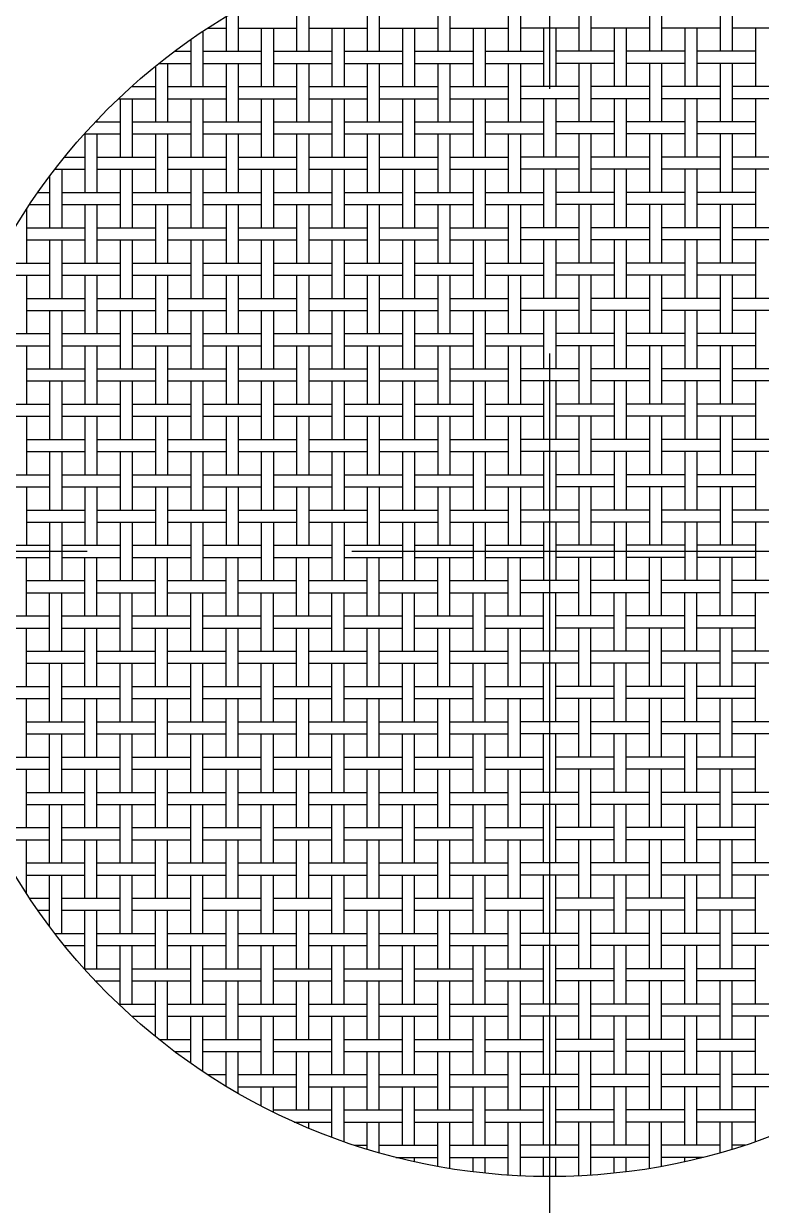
# Model space of a CAD drawing. Extents: x 0.5 to 94, y 0 to 69.1.
# Drawn here: x 29.47 to 47.17, y 26.4 to 54.75 of the extents above; entities that cross this region are included whole.
import ezdxf

# ---------------------------------------------------------------- set-up
doc = ezdxf.new("R2010")
doc.units = 0
doc.header["$MEASUREMENT"] = 0
doc.linetypes.add('CENTER', pattern=[50.8, 31.75, -6.35, 6.35, -6.35])
doc.layers.get('0').update_dxf_attribs({"linetype": 'CONTINUOUS'})
doc.layers.add('CENTER', color=1, linetype='CENTER')

msp = doc.modelspace()

# ---------------------------------------------------------------- linework, layer by layer
at = {"color": 7, "linetype": 'Continuous'}
for p, q in [((36.021, 55.494), (36.021, 54.091)), ((36.311, 55.494), (36.311, 54.091)), ((37.714, 55.494), (37.714, 54.091)), ((38.004, 55.494), (38.004, 54.091)), ((39.408, 55.494), (39.408, 54.091)), ((39.698, 55.494), (39.698, 54.091)), ((41.101, 55.494), (41.101, 54.091)), ((41.391, 55.494), (41.391, 54.091)), ((42.794, 55.494), (42.794, 54.091)), ((43.084, 55.494), (43.084, 54.091)), ((44.488, 55.494), (44.488, 54.091)), ((44.778, 55.494), (44.778, 54.091)), ((46.181, 55.494), (46.181, 54.091)), ((46.471, 55.494), (46.471, 54.091)), ((34.618, 55.097), (34.618, 54.091)), ((34.328, 54.926), (34.328, 54.091)), ((33.771, 54.572), (33.771, 53.244)), ((33.884, 54.648), (34.328, 54.648)), ((34.618, 54.648), (36.021, 54.648)), ((35.174, 54.648), (35.174, 53.244)), ((35.464, 54.648), (35.464, 53.244)), ((36.311, 54.648), (37.714, 54.648)), ((36.868, 54.648), (36.868, 53.244)), ((37.158, 54.648), (37.158, 53.244)), ((38.004, 54.648), (39.408, 54.648)), ((38.561, 54.648), (38.561, 53.244)), ((38.851, 54.648), (38.851, 53.244)), ((39.698, 54.648), (41.101, 54.648)), ((40.254, 54.648), (40.254, 53.244)), ((40.544, 54.648), (40.544, 53.244)), ((42.794, 54.648), (41.391, 54.648)), ((41.948, 54.648), (41.948, 53.244)), ((42.238, 54.648), (42.238, 53.244)), ((44.488, 54.648), (43.084, 54.648)), ((43.641, 54.648), (43.641, 53.244)), ((43.931, 54.648), (43.931, 53.244)), ((46.181, 54.648), (44.778, 54.648)), ((45.334, 54.648), (45.334, 53.244)), ((45.624, 54.648), (45.624, 53.244)), ((47.874, 54.648), (46.471, 54.648)), ((47.028, 54.648), (47.028, 53.244)), ((33.481, 54.374), (33.481, 53.244)), ((33.09, 54.091), (33.481, 54.091)), ((33.771, 54.091), (35.174, 54.091)), ((35.464, 54.091), (36.868, 54.091)), ((37.158, 54.091), (38.561, 54.091)), ((38.851, 54.091), (40.254, 54.091)), ((40.544, 54.091), (41.948, 54.091)), ((43.641, 54.091), (42.238, 54.091)), ((45.334, 54.091), (43.931, 54.091)), ((47.028, 54.091), (45.624, 54.091)), ((32.634, 53.735), (32.634, 52.398)), ((32.716, 53.801), (33.481, 53.801)), ((32.924, 53.801), (32.924, 52.398)), ((33.771, 53.801), (35.174, 53.801)), ((34.328, 53.801), (34.328, 52.398)), ((34.618, 53.801), (34.618, 52.398)), ((35.464, 53.801), (36.868, 53.801)), ((36.021, 53.801), (36.021, 52.398)), ((36.311, 53.801), (36.311, 52.398)), ((37.158, 53.801), (38.561, 53.801)), ((37.714, 53.801), (37.714, 52.398)), ((38.004, 53.801), (38.004, 52.398)), ((38.851, 53.801), (40.254, 53.801)), ((39.408, 53.801), (39.408, 52.398)), ((39.698, 53.801), (39.698, 52.398)), ((40.544, 53.801), (41.948, 53.801)), ((41.101, 53.801), (41.101, 52.398)), ((41.391, 53.801), (41.391, 52.398)), ((43.641, 53.801), (42.238, 53.801)), ((42.794, 53.801), (42.794, 52.398)), ((43.084, 53.801), (43.084, 52.398)), ((45.334, 53.801), (43.931, 53.801)), ((44.488, 53.801), (44.488, 52.398)), ((44.778, 53.801), (44.778, 52.398)), ((47.028, 53.801), (45.624, 53.801)), ((46.181, 53.801), (46.181, 52.398)), ((46.471, 53.801), (46.471, 52.398)), ((32.061, 53.244), (32.634, 53.244)), ((32.078, 53.259), (32.078, 53.244)), ((32.924, 53.244), (34.328, 53.244)), ((34.618, 53.244), (36.021, 53.244)), ((36.311, 53.244), (37.714, 53.244)), ((38.004, 53.244), (39.408, 53.244)), ((39.698, 53.244), (41.101, 53.244)), ((42.794, 53.244), (41.391, 53.244)), ((44.488, 53.244), (43.084, 53.244)), ((46.181, 53.244), (44.778, 53.244)), ((47.874, 53.244), (46.471, 53.244)), ((31.747, 52.954), (32.634, 52.954)), ((31.788, 52.954), (31.788, 51.551)), ((32.078, 52.954), (32.078, 51.551)), ((32.924, 52.954), (34.328, 52.954)), ((33.481, 52.954), (33.481, 51.551)), ((33.771, 52.954), (33.771, 51.551)), ((34.618, 52.954), (36.021, 52.954)), ((35.174, 52.954), (35.174, 51.551)), ((35.464, 52.954), (35.464, 51.551)), ((36.311, 52.954), (37.714, 52.954)), ((36.868, 52.954), (36.868, 51.551)), ((37.158, 52.954), (37.158, 51.551)), ((38.004, 52.954), (39.408, 52.954)), ((38.561, 52.954), (38.561, 51.551)), ((38.851, 52.954), (38.851, 51.551)), ((39.698, 52.954), (41.101, 52.954)), ((40.254, 52.954), (40.254, 51.551)), ((40.544, 52.954), (40.544, 51.551)), ((42.794, 52.954), (41.391, 52.954)), ((41.948, 52.954), (41.948, 51.551)), ((42.238, 52.954), (42.238, 51.551)), ((44.488, 52.954), (43.084, 52.954)), ((43.641, 52.954), (43.641, 51.551)), ((43.931, 52.954), (43.931, 51.551)), ((46.181, 52.954), (44.778, 52.954)), ((45.334, 52.954), (45.334, 51.551)), ((45.624, 52.954), (45.624, 51.551)), ((47.874, 52.954), (46.471, 52.954)), ((47.028, 52.954), (47.028, 51.551)), ((31.193, 52.398), (31.788, 52.398)), ((31.231, 52.438), (31.231, 52.398)), ((32.078, 52.398), (33.481, 52.398)), ((33.771, 52.398), (35.174, 52.398)), ((35.464, 52.398), (36.868, 52.398)), ((37.158, 52.398), (38.561, 52.398)), ((38.851, 52.398), (40.254, 52.398)), ((40.544, 52.398), (41.948, 52.398)), ((43.641, 52.398), (42.238, 52.398)), ((45.334, 52.398), (43.931, 52.398)), ((47.028, 52.398), (45.624, 52.398)), ((30.926, 52.108), (31.788, 52.108)), ((30.941, 52.108), (30.941, 50.704)), ((31.231, 52.108), (31.231, 50.704)), ((32.078, 52.108), (33.481, 52.108)), ((32.634, 52.108), (32.634, 50.704)), ((32.924, 52.108), (32.924, 50.704)), ((33.771, 52.108), (35.174, 52.108)), ((34.328, 52.108), (34.328, 50.704)), ((34.618, 52.108), (34.618, 50.704)), ((35.464, 52.108), (36.868, 52.108)), ((36.021, 52.108), (36.021, 50.704)), ((36.311, 52.108), (36.311, 50.704)), ((37.158, 52.108), (38.561, 52.108)), ((37.714, 52.108), (37.714, 50.704)), ((38.004, 52.108), (38.004, 50.704)), ((38.851, 52.108), (40.254, 52.108)), ((39.408, 52.108), (39.408, 50.704)), ((39.698, 52.108), (39.698, 50.704)), ((40.544, 52.108), (41.948, 52.108)), ((41.101, 52.108), (41.101, 50.704)), ((41.391, 52.108), (41.391, 50.704)), ((43.641, 52.108), (42.238, 52.108)), ((42.794, 52.108), (42.794, 50.704)), ((43.084, 52.108), (43.084, 50.704)), ((45.334, 52.108), (43.931, 52.108)), ((44.488, 52.108), (44.488, 50.704)), ((44.778, 52.108), (44.778, 50.704)), ((47.028, 52.108), (45.624, 52.108)), ((46.181, 52.108), (46.181, 50.704)), ((46.471, 52.108), (46.471, 50.704)), ((30.45, 51.551), (30.941, 51.551)), ((31.231, 51.551), (32.634, 51.551)), ((32.924, 51.551), (34.328, 51.551)), ((34.618, 51.551), (36.021, 51.551)), ((36.311, 51.551), (37.714, 51.551)), ((38.004, 51.551), (39.408, 51.551)), ((39.698, 51.551), (41.101, 51.551)), ((42.794, 51.551), (41.391, 51.551)), ((44.488, 51.551), (43.084, 51.551)), ((46.181, 51.551), (44.778, 51.551)), ((47.874, 51.551), (46.471, 51.551)), ((30.094, 51.095), (30.094, 49.858)), ((30.221, 51.261), (30.941, 51.261)), ((30.384, 51.261), (30.384, 49.858)), ((31.231, 51.261), (32.634, 51.261)), ((31.788, 51.261), (31.788, 49.858)), ((32.078, 51.261), (32.078, 49.858)), ((32.924, 51.261), (34.328, 51.261)), ((33.481, 51.261), (33.481, 49.858)), ((33.771, 51.261), (33.771, 49.858)), ((34.618, 51.261), (36.021, 51.261)), ((35.174, 51.261), (35.174, 49.858)), ((35.464, 51.261), (35.464, 49.858)), ((36.311, 51.261), (37.714, 51.261)), ((36.868, 51.261), (36.868, 49.858)), ((37.158, 51.261), (37.158, 49.858)), ((38.004, 51.261), (39.408, 51.261)), ((38.561, 51.261), (38.561, 49.858)), ((38.851, 51.261), (38.851, 49.858)), ((39.698, 51.261), (41.101, 51.261)), ((40.254, 51.261), (40.254, 49.858)), ((40.544, 51.261), (40.544, 49.858)), ((42.794, 51.261), (41.391, 51.261)), ((41.948, 51.261), (41.948, 49.858)), ((42.238, 51.261), (42.238, 49.858)), ((44.488, 51.261), (43.084, 51.261)), ((43.641, 51.261), (43.641, 49.858)), ((43.931, 51.261), (43.931, 49.858)), ((46.181, 51.261), (44.778, 51.261)), ((45.334, 51.261), (45.334, 49.858)), ((45.624, 51.261), (45.624, 49.858)), ((47.874, 51.261), (46.471, 51.261)), ((47.028, 51.261), (47.028, 49.858)), ((29.811, 50.704), (30.094, 50.704)), ((30.384, 50.704), (31.788, 50.704)), ((32.078, 50.704), (33.481, 50.704)), ((33.771, 50.704), (35.174, 50.704)), ((35.464, 50.704), (36.868, 50.704)), ((37.158, 50.704), (38.561, 50.704)), ((38.851, 50.704), (40.254, 50.704)), ((40.544, 50.704), (41.948, 50.704)), ((43.641, 50.704), (42.238, 50.704)), ((45.334, 50.704), (43.931, 50.704)), ((47.028, 50.704), (45.624, 50.704)), ((29.538, 50.301), (29.538, 49.011)), ((29.613, 50.414), (30.094, 50.414)), ((30.384, 50.414), (31.788, 50.414)), ((30.941, 50.414), (30.941, 49.011)), ((31.231, 50.414), (31.231, 49.011)), ((32.078, 50.414), (33.481, 50.414)), ((32.634, 50.414), (32.634, 49.011)), ((32.924, 50.414), (32.924, 49.011)), ((33.771, 50.414), (35.174, 50.414)), ((34.328, 50.414), (34.328, 49.011)), ((34.618, 50.414), (34.618, 49.011)), ((35.464, 50.414), (36.868, 50.414)), ((36.021, 50.414), (36.021, 49.011)), ((36.311, 50.414), (36.311, 49.011)), ((37.158, 50.414), (38.561, 50.414)), ((37.714, 50.414), (37.714, 49.011)), ((38.004, 50.414), (38.004, 49.011)), ((38.851, 50.414), (40.254, 50.414)), ((39.408, 50.414), (39.408, 49.011)), ((39.698, 50.414), (39.698, 49.011)), ((40.544, 50.414), (41.948, 50.414)), ((41.101, 50.414), (41.101, 49.011)), ((41.391, 50.414), (41.391, 49.011)), ((43.641, 50.414), (42.238, 50.414)), ((42.794, 50.414), (42.794, 49.011)), ((43.084, 50.414), (43.084, 49.011)), ((45.334, 50.414), (43.931, 50.414)), ((44.488, 50.414), (44.488, 49.011)), ((44.778, 50.414), (44.778, 49.011)), ((47.028, 50.414), (45.624, 50.414)), ((46.181, 50.414), (46.181, 49.011)), ((46.471, 50.414), (46.471, 49.011)), ((29.538, 49.858), (30.941, 49.858)), ((31.231, 49.858), (32.634, 49.858)), ((32.924, 49.858), (34.328, 49.858)), ((34.618, 49.858), (36.021, 49.858)), ((36.311, 49.858), (37.714, 49.858)), ((38.004, 49.858), (39.408, 49.858)), ((39.698, 49.858), (41.101, 49.858)), ((42.794, 49.858), (41.391, 49.858)), ((44.488, 49.858), (43.084, 49.858)), ((46.181, 49.858), (44.778, 49.858)), ((47.874, 49.858), (46.471, 49.858)), ((29.538, 49.568), (30.941, 49.568)), ((30.094, 49.568), (30.094, 48.164)), ((30.384, 49.568), (30.384, 48.164)), ((31.231, 49.568), (32.634, 49.568)), ((31.788, 49.568), (31.788, 48.164)), ((32.078, 49.568), (32.078, 48.164)), ((32.924, 49.568), (34.328, 49.568)), ((33.481, 49.568), (33.481, 48.164)), ((33.771, 49.568), (33.771, 48.164)), ((34.618, 49.568), (36.021, 49.568)), ((35.174, 49.568), (35.174, 48.164)), ((35.464, 49.568), (35.464, 48.164)), ((36.311, 49.568), (37.714, 49.568)), ((36.868, 49.568), (36.868, 48.164)), ((37.158, 49.568), (37.158, 48.164)), ((38.004, 49.568), (39.408, 49.568)), ((38.561, 49.568), (38.561, 48.164)), ((38.851, 49.568), (38.851, 48.164)), ((39.698, 49.568), (41.101, 49.568)), ((40.254, 49.568), (40.254, 48.164)), ((40.544, 49.568), (40.544, 48.164)), ((42.794, 49.568), (41.391, 49.568)), ((41.948, 49.568), (41.948, 48.164)), ((42.238, 49.568), (42.238, 48.164)), ((44.488, 49.568), (43.084, 49.568)), ((43.641, 49.568), (43.641, 48.164)), ((43.931, 49.568), (43.931, 48.164)), ((46.181, 49.568), (44.778, 49.568)), ((45.334, 49.568), (45.334, 48.164)), ((45.624, 49.568), (45.624, 48.164)), ((47.874, 49.568), (46.471, 49.568)), ((47.028, 49.568), (47.028, 48.164)), ((28.783, 49.011), (30.094, 49.011)), ((30.384, 49.011), (31.788, 49.011)), ((32.078, 49.011), (33.481, 49.011)), ((33.771, 49.011), (35.174, 49.011)), ((35.464, 49.011), (36.868, 49.011)), ((37.158, 49.011), (38.561, 49.011)), ((38.851, 49.011), (40.254, 49.011)), ((40.544, 49.011), (41.948, 49.011)), ((43.641, 49.011), (42.238, 49.011)), ((45.334, 49.011), (43.931, 49.011)), ((47.028, 49.011), (45.624, 49.011)), ((28.691, 48.721), (30.094, 48.721)), ((29.538, 48.721), (29.538, 47.318)), ((30.384, 48.721), (31.788, 48.721)), ((30.941, 48.721), (30.941, 47.318)), ((31.231, 48.721), (31.231, 47.318)), ((32.078, 48.721), (33.481, 48.721)), ((32.634, 48.721), (32.634, 47.318)), ((32.924, 48.721), (32.924, 47.318)), ((33.771, 48.721), (35.174, 48.721)), ((34.328, 48.721), (34.328, 47.318)), ((34.618, 48.721), (34.618, 47.318)), ((35.464, 48.721), (36.868, 48.721)), ((36.021, 48.721), (36.021, 47.318)), ((36.311, 48.721), (36.311, 47.318)), ((37.158, 48.721), (38.561, 48.721)), ((37.714, 48.721), (37.714, 47.318)), ((38.004, 48.721), (38.004, 47.318)), ((38.851, 48.721), (40.254, 48.721)), ((39.408, 48.721), (39.408, 47.318)), ((39.698, 48.721), (39.698, 47.318)), ((40.544, 48.721), (41.948, 48.721)), ((41.101, 48.721), (41.101, 47.318)), ((41.391, 48.721), (41.391, 47.318)), ((43.641, 48.721), (42.238, 48.721)), ((42.794, 48.721), (42.794, 47.318)), ((43.084, 48.721), (43.084, 47.318)), ((45.334, 48.721), (43.931, 48.721)), ((44.488, 48.721), (44.488, 47.318)), ((44.778, 48.721), (44.778, 47.318)), ((47.028, 48.721), (45.624, 48.721)), ((46.181, 48.721), (46.181, 47.318)), ((46.471, 48.721), (46.471, 47.318)), ((29.538, 48.164), (30.941, 48.164)), ((31.231, 48.164), (32.634, 48.164)), ((32.924, 48.164), (34.328, 48.164)), ((34.618, 48.164), (36.021, 48.164)), ((36.311, 48.164), (37.714, 48.164)), ((38.004, 48.164), (39.408, 48.164)), ((39.698, 48.164), (41.101, 48.164)), ((42.794, 48.164), (41.391, 48.164)), ((44.488, 48.164), (43.084, 48.164)), ((46.181, 48.164), (44.778, 48.164)), ((47.874, 48.164), (46.471, 48.164)), ((29.538, 47.874), (30.941, 47.874)), ((30.094, 47.874), (30.094, 46.471)), ((30.384, 47.874), (30.384, 46.471)), ((31.231, 47.874), (32.634, 47.874)), ((31.788, 47.874), (31.788, 46.471)), ((32.078, 47.874), (32.078, 46.471)), ((32.924, 47.874), (34.328, 47.874)), ((33.481, 47.874), (33.481, 46.471)), ((33.771, 47.874), (33.771, 46.471)), ((34.618, 47.874), (36.021, 47.874)), ((35.174, 47.874), (35.174, 46.471)), ((35.464, 47.874), (35.464, 46.471)), ((36.311, 47.874), (37.714, 47.874)), ((36.868, 47.874), (36.868, 46.471)), ((37.158, 47.874), (37.158, 46.471)), ((38.004, 47.874), (39.408, 47.874)), ((38.561, 47.874), (38.561, 46.471)), ((38.851, 47.874), (38.851, 46.471)), ((39.698, 47.874), (41.101, 47.874)), ((40.254, 47.874), (40.254, 46.471)), ((40.544, 47.874), (40.544, 46.471)), ((42.794, 47.874), (41.391, 47.874)), ((41.948, 47.874), (41.948, 46.471)), ((42.238, 47.874), (42.238, 46.471)), ((44.488, 47.874), (43.084, 47.874)), ((43.641, 47.874), (43.641, 46.471)), ((43.931, 47.874), (43.931, 46.471)), ((46.181, 47.874), (44.778, 47.874)), ((45.334, 47.874), (45.334, 46.471)), ((45.624, 47.874), (45.624, 46.471)), ((47.874, 47.874), (46.471, 47.874)), ((47.028, 47.874), (47.028, 46.471)), ((28.691, 47.318), (30.094, 47.318)), ((30.384, 47.318), (31.788, 47.318)), ((32.078, 47.318), (33.481, 47.318)), ((33.771, 47.318), (35.174, 47.318)), ((35.464, 47.318), (36.868, 47.318)), ((37.158, 47.318), (38.561, 47.318)), ((38.851, 47.318), (40.254, 47.318)), ((40.544, 47.318), (41.948, 47.318)), ((43.641, 47.318), (42.238, 47.318)), ((45.334, 47.318), (43.931, 47.318)), ((47.028, 47.318), (45.624, 47.318)), ((28.691, 47.028), (30.094, 47.028)), ((29.538, 47.028), (29.538, 45.624)), ((30.384, 47.028), (31.788, 47.028)), ((30.941, 47.028), (30.941, 45.624)), ((31.231, 47.028), (31.231, 45.624)), ((32.078, 47.028), (33.481, 47.028)), ((32.634, 47.028), (32.634, 45.624)), ((32.924, 47.028), (32.924, 45.624)), ((33.771, 47.028), (35.174, 47.028)), ((34.328, 47.028), (34.328, 45.624)), ((34.618, 47.028), (34.618, 45.624)), ((35.464, 47.028), (36.868, 47.028)), ((36.021, 47.028), (36.021, 45.624)), ((36.311, 47.028), (36.311, 45.624)), ((37.158, 47.028), (38.561, 47.028)), ((37.714, 47.028), (37.714, 45.624)), ((38.004, 47.028), (38.004, 45.624)), ((38.851, 47.028), (40.254, 47.028)), ((39.408, 47.028), (39.408, 45.624)), ((39.698, 47.028), (39.698, 45.624)), ((40.544, 47.028), (41.948, 47.028)), ((41.101, 47.028), (41.101, 45.624)), ((41.391, 47.028), (41.391, 45.624)), ((43.641, 47.028), (42.238, 47.028)), ((42.794, 47.028), (42.794, 45.624)), ((43.084, 47.028), (43.084, 45.624)), ((45.334, 47.028), (43.931, 47.028)), ((44.488, 47.028), (44.488, 45.624)), ((44.778, 47.028), (44.778, 45.624)), ((47.028, 47.028), (45.624, 47.028)), ((46.181, 47.028), (46.181, 45.624)), ((46.471, 47.028), (46.471, 45.624)), ((29.538, 46.471), (30.941, 46.471)), ((31.231, 46.471), (32.634, 46.471)), ((32.924, 46.471), (34.328, 46.471)), ((34.618, 46.471), (36.021, 46.471)), ((36.311, 46.471), (37.714, 46.471)), ((38.004, 46.471), (39.408, 46.471)), ((39.698, 46.471), (41.101, 46.471)), ((42.794, 46.471), (41.391, 46.471)), ((44.488, 46.471), (43.084, 46.471)), ((46.181, 46.471), (44.778, 46.471)), ((47.874, 46.471), (46.471, 46.471)), ((29.538, 46.181), (30.941, 46.181)), ((30.094, 46.181), (30.094, 44.778)), ((30.384, 46.181), (30.384, 44.778)), ((31.231, 46.181), (32.634, 46.181)), ((31.788, 46.181), (31.788, 44.778)), ((32.078, 46.181), (32.078, 44.778)), ((32.924, 46.181), (34.328, 46.181)), ((33.481, 46.181), (33.481, 44.778)), ((33.771, 46.181), (33.771, 44.778)), ((34.618, 46.181), (36.021, 46.181)), ((35.174, 46.181), (35.174, 44.778)), ((35.464, 46.181), (35.464, 44.778)), ((36.311, 46.181), (37.714, 46.181)), ((36.868, 46.181), (36.868, 44.778)), ((37.158, 46.181), (37.158, 44.778)), ((38.004, 46.181), (39.408, 46.181)), ((38.561, 46.181), (38.561, 44.778)), ((38.851, 46.181), (38.851, 44.778)), ((39.698, 46.181), (41.101, 46.181)), ((40.254, 46.181), (40.254, 44.778)), ((40.544, 46.181), (40.544, 44.778)), ((42.794, 46.181), (41.391, 46.181)), ((41.948, 46.181), (41.948, 44.778)), ((42.238, 46.181), (42.238, 44.778)), ((44.488, 46.181), (43.084, 46.181)), ((43.641, 46.181), (43.641, 44.778)), ((43.931, 46.181), (43.931, 44.778)), ((46.181, 46.181), (44.778, 46.181)), ((45.334, 46.181), (45.334, 44.778)), ((45.624, 46.181), (45.624, 44.778)), ((47.874, 46.181), (46.471, 46.181)), ((47.028, 46.181), (47.028, 44.778)), ((28.691, 45.624), (30.094, 45.624)), ((30.384, 45.624), (31.788, 45.624)), ((32.078, 45.624), (33.481, 45.624)), ((33.771, 45.624), (35.174, 45.624)), ((35.464, 45.624), (36.868, 45.624)), ((37.158, 45.624), (38.561, 45.624)), ((38.851, 45.624), (40.254, 45.624)), ((40.544, 45.624), (41.948, 45.624)), ((43.641, 45.624), (42.238, 45.624)), ((45.334, 45.624), (43.931, 45.624)), ((47.028, 45.624), (45.624, 45.624)), ((28.691, 45.334), (30.094, 45.334)), ((29.538, 45.334), (29.538, 43.931)), ((30.384, 45.334), (31.788, 45.334)), ((30.941, 45.334), (30.941, 43.931)), ((31.231, 45.334), (31.231, 43.931)), ((32.078, 45.334), (33.481, 45.334)), ((32.634, 45.334), (32.634, 43.931)), ((32.924, 45.334), (32.924, 43.931)), ((33.771, 45.334), (35.174, 45.334)), ((34.328, 45.334), (34.328, 43.931)), ((34.618, 45.334), (34.618, 43.931)), ((35.464, 45.334), (36.868, 45.334)), ((36.021, 45.334), (36.021, 43.931)), ((36.311, 45.334), (36.311, 43.931)), ((37.158, 45.334), (38.561, 45.334)), ((37.714, 45.334), (37.714, 43.931)), ((38.004, 45.334), (38.004, 43.931)), ((38.851, 45.334), (40.254, 45.334)), ((39.408, 45.334), (39.408, 43.931)), ((39.698, 45.334), (39.698, 43.931)), ((40.544, 45.334), (41.948, 45.334)), ((41.101, 45.334), (41.101, 43.931)), ((41.391, 45.334), (41.391, 43.931)), ((43.641, 45.334), (42.238, 45.334)), ((42.794, 45.334), (42.794, 43.931)), ((43.084, 45.334), (43.084, 43.931)), ((45.334, 45.334), (43.931, 45.334)), ((44.488, 45.334), (44.488, 43.931)), ((44.778, 45.334), (44.778, 43.931)), ((47.028, 45.334), (45.624, 45.334)), ((46.181, 45.334), (46.181, 43.931)), ((46.471, 45.334), (46.471, 43.931)), ((29.538, 44.778), (30.941, 44.778)), ((31.231, 44.778), (32.634, 44.778)), ((32.924, 44.778), (34.328, 44.778)), ((34.618, 44.778), (36.021, 44.778)), ((36.311, 44.778), (37.714, 44.778)), ((38.004, 44.778), (39.408, 44.778)), ((39.698, 44.778), (41.101, 44.778)), ((42.794, 44.778), (41.391, 44.778)), ((44.488, 44.778), (43.084, 44.778)), ((46.181, 44.778), (44.778, 44.778)), ((47.874, 44.778), (46.471, 44.778)), ((29.538, 44.488), (30.941, 44.488)), ((30.094, 44.488), (30.094, 43.084)), ((30.384, 44.488), (30.384, 43.084)), ((31.231, 44.488), (32.634, 44.488)), ((31.788, 44.488), (31.788, 43.084)), ((32.078, 44.488), (32.078, 43.084)), ((32.924, 44.488), (34.328, 44.488)), ((33.481, 44.488), (33.481, 43.084)), ((33.771, 44.488), (33.771, 43.084)), ((34.618, 44.488), (36.021, 44.488)), ((35.174, 44.488), (35.174, 43.084)), ((35.464, 44.488), (35.464, 43.084)), ((36.311, 44.488), (37.714, 44.488)), ((36.868, 44.488), (36.868, 43.084)), ((37.158, 44.488), (37.158, 43.084)), ((38.004, 44.488), (39.408, 44.488)), ((38.561, 44.488), (38.561, 43.084)), ((38.851, 44.488), (38.851, 43.084)), ((39.698, 44.488), (41.101, 44.488)), ((40.254, 44.488), (40.254, 43.084)), ((40.544, 44.488), (40.544, 43.084)), ((42.794, 44.488), (41.391, 44.488)), ((41.948, 44.488), (41.948, 43.084)), ((42.238, 44.488), (42.238, 43.084)), ((44.488, 44.488), (43.084, 44.488)), ((43.641, 44.488), (43.641, 43.084)), ((43.931, 44.488), (43.931, 43.084)), ((46.181, 44.488), (44.778, 44.488)), ((45.334, 44.488), (45.334, 43.084)), ((45.624, 44.488), (45.624, 43.084)), ((47.874, 44.488), (46.471, 44.488)), ((47.028, 44.488), (47.028, 43.084)), ((28.691, 43.931), (30.094, 43.931)), ((30.384, 43.931), (31.788, 43.931)), ((32.078, 43.931), (33.481, 43.931)), ((33.771, 43.931), (35.174, 43.931)), ((35.464, 43.931), (36.868, 43.931)), ((37.158, 43.931), (38.561, 43.931)), ((38.851, 43.931), (40.254, 43.931)), ((40.544, 43.931), (41.948, 43.931)), ((43.641, 43.931), (42.238, 43.931)), ((45.334, 43.931), (43.931, 43.931)), ((47.028, 43.931), (45.624, 43.931)), ((28.691, 43.641), (30.094, 43.641)), ((29.538, 43.641), (29.538, 42.238)), ((30.384, 43.641), (31.788, 43.641)), ((30.941, 43.641), (30.941, 42.238)), ((31.231, 43.641), (31.231, 42.238)), ((32.078, 43.641), (33.481, 43.641)), ((32.634, 43.641), (32.634, 42.238)), ((32.924, 43.641), (32.924, 42.238)), ((33.771, 43.641), (35.174, 43.641)), ((34.328, 43.641), (34.328, 42.238)), ((34.618, 43.641), (34.618, 42.238)), ((35.464, 43.641), (36.868, 43.641)), ((36.021, 43.641), (36.021, 42.238)), ((36.311, 43.641), (36.311, 42.238)), ((37.158, 43.641), (38.561, 43.641)), ((37.714, 43.641), (37.714, 42.238)), ((38.004, 43.641), (38.004, 42.238)), ((38.851, 43.641), (40.254, 43.641)), ((39.408, 43.641), (39.408, 42.238)), ((39.698, 43.641), (39.698, 42.238)), ((40.544, 43.641), (41.948, 43.641)), ((41.101, 43.641), (41.101, 42.238)), ((41.391, 43.641), (41.391, 42.238)), ((43.641, 43.641), (42.238, 43.641)), ((42.794, 43.641), (42.794, 42.238)), ((43.084, 43.641), (43.084, 42.238)), ((45.334, 43.641), (43.931, 43.641)), ((44.488, 43.641), (44.488, 42.238)), ((44.778, 43.641), (44.778, 42.238)), ((47.028, 43.641), (45.624, 43.641)), ((46.181, 43.641), (46.181, 42.238)), ((46.471, 43.641), (46.471, 42.238)), ((29.538, 43.084), (30.941, 43.084)), ((31.231, 43.084), (32.634, 43.084)), ((32.924, 43.084), (34.328, 43.084)), ((34.618, 43.084), (36.021, 43.084)), ((36.311, 43.084), (37.714, 43.084)), ((38.004, 43.084), (39.408, 43.084)), ((39.698, 43.084), (41.101, 43.084)), ((42.794, 43.084), (41.391, 43.084)), ((44.488, 43.084), (43.084, 43.084)), ((46.181, 43.084), (44.778, 43.084)), ((47.874, 43.084), (46.471, 43.084)), ((29.538, 42.794), (30.941, 42.794)), ((30.094, 42.794), (30.094, 41.391)), ((30.384, 42.794), (30.384, 41.391)), ((31.231, 42.794), (32.634, 42.794)), ((31.788, 42.794), (31.788, 41.391)), ((32.078, 42.794), (32.078, 41.391)), ((32.924, 42.794), (34.328, 42.794)), ((33.481, 42.794), (33.481, 41.391)), ((33.771, 42.794), (33.771, 41.391)), ((34.618, 42.794), (36.021, 42.794)), ((35.174, 42.794), (35.174, 41.391)), ((35.464, 42.794), (35.464, 41.391)), ((36.311, 42.794), (37.714, 42.794)), ((36.868, 42.794), (36.868, 41.391)), ((37.158, 42.794), (37.158, 41.391)), ((38.004, 42.794), (39.408, 42.794)), ((38.561, 42.794), (38.561, 41.391)), ((38.851, 42.794), (38.851, 41.391)), ((39.698, 42.794), (41.101, 42.794)), ((40.254, 42.794), (40.254, 41.391)), ((40.544, 42.794), (40.544, 41.391)), ((42.794, 42.794), (41.391, 42.794)), ((41.948, 42.794), (41.948, 41.391)), ((42.238, 42.794), (42.238, 41.391)), ((44.488, 42.794), (43.084, 42.794)), ((43.641, 42.794), (43.641, 41.391)), ((43.931, 42.794), (43.931, 41.391)), ((46.181, 42.794), (44.778, 42.794)), ((45.334, 42.794), (45.334, 41.391)), ((45.624, 42.794), (45.624, 41.391)), ((47.874, 42.794), (46.471, 42.794)), ((47.028, 42.794), (47.028, 41.391)), ((28.691, 42.238), (30.094, 42.238)), ((30.384, 42.238), (31.788, 42.238)), ((32.078, 42.238), (33.481, 42.238)), ((33.771, 42.238), (35.174, 42.238)), ((35.464, 42.238), (36.868, 42.238)), ((37.158, 42.238), (38.561, 42.238)), ((38.851, 42.238), (40.254, 42.238)), ((40.544, 42.238), (41.948, 42.238)), ((43.641, 42.238), (42.238, 42.238)), ((45.334, 42.238), (43.931, 42.238)), ((47.028, 42.238), (45.624, 42.238)), ((28.691, 41.948), (30.094, 41.948)), ((29.538, 40.544), (29.538, 41.948)), ((30.384, 41.948), (31.788, 41.948)), ((30.941, 40.544), (30.941, 41.948)), ((31.231, 40.544), (31.231, 41.948)), ((32.078, 41.948), (33.481, 41.948)), ((32.634, 40.544), (32.634, 41.948)), ((32.924, 40.544), (32.924, 41.948)), ((33.771, 41.948), (35.174, 41.948)), ((34.328, 40.544), (34.328, 41.948)), ((34.618, 40.544), (34.618, 41.948)), ((35.464, 41.948), (36.868, 41.948)), ((36.021, 40.544), (36.021, 41.948)), ((36.311, 40.544), (36.311, 41.948)), ((37.158, 41.948), (38.561, 41.948)), ((37.714, 40.544), (37.714, 41.948)), ((38.004, 40.544), (38.004, 41.948)), ((38.851, 41.948), (40.254, 41.948)), ((39.408, 40.544), (39.408, 41.948)), ((39.698, 40.544), (39.698, 41.948)), ((40.544, 41.948), (41.948, 41.948)), ((41.101, 40.544), (41.101, 41.948)), ((41.391, 40.544), (41.391, 41.948)), ((43.641, 41.948), (42.238, 41.948)), ((42.794, 40.544), (42.794, 41.948)), ((43.084, 40.544), (43.084, 41.948)), ((45.334, 41.948), (43.931, 41.948)), ((44.488, 40.544), (44.488, 41.948)), ((44.778, 40.544), (44.778, 41.948)), ((47.028, 41.948), (45.624, 41.948)), ((46.181, 40.544), (46.181, 41.948)), ((46.471, 40.544), (46.471, 41.948)), ((29.538, 41.391), (30.941, 41.391)), ((31.231, 41.391), (32.634, 41.391)), ((32.924, 41.391), (34.328, 41.391)), ((34.618, 41.391), (36.021, 41.391)), ((36.311, 41.391), (37.714, 41.391)), ((38.004, 41.391), (39.408, 41.391)), ((39.698, 41.391), (41.101, 41.391)), ((42.794, 41.391), (41.391, 41.391)), ((44.488, 41.391), (43.084, 41.391)), ((46.181, 41.391), (44.778, 41.391)), ((47.874, 41.391), (46.471, 41.391)), ((29.538, 41.101), (30.941, 41.101)), ((30.094, 39.698), (30.094, 41.101)), ((30.384, 39.698), (30.384, 41.101)), ((31.231, 41.101), (32.634, 41.101)), ((31.788, 39.698), (31.788, 41.101)), ((32.078, 39.698), (32.078, 41.101)), ((32.924, 41.101), (34.328, 41.101)), ((33.481, 39.698), (33.481, 41.101)), ((33.771, 39.698), (33.771, 41.101)), ((34.618, 41.101), (36.021, 41.101)), ((35.174, 39.698), (35.174, 41.101)), ((35.464, 39.698), (35.464, 41.101)), ((36.311, 41.101), (37.714, 41.101)), ((36.868, 39.698), (36.868, 41.101)), ((37.158, 39.698), (37.158, 41.101)), ((38.004, 41.101), (39.408, 41.101)), ((38.561, 39.698), (38.561, 41.101)), ((38.851, 39.698), (38.851, 41.101)), ((39.698, 41.101), (41.101, 41.101)), ((40.254, 39.698), (40.254, 41.101)), ((40.544, 39.698), (40.544, 41.101)), ((42.794, 41.101), (41.391, 41.101)), ((41.948, 39.698), (41.948, 41.101)), ((42.238, 39.698), (42.238, 41.101)), ((44.488, 41.101), (43.084, 41.101)), ((43.641, 39.698), (43.641, 41.101)), ((43.931, 39.698), (43.931, 41.101)), ((46.181, 41.101), (44.778, 41.101)), ((45.334, 39.698), (45.334, 41.101)), ((45.624, 39.698), (45.624, 41.101)), ((47.874, 41.101), (46.471, 41.101)), ((47.028, 39.698), (47.028, 41.101)), ((28.691, 40.544), (30.094, 40.544)), ((30.384, 40.544), (31.788, 40.544)), ((32.078, 40.544), (33.481, 40.544)), ((33.771, 40.544), (35.174, 40.544)), ((35.464, 40.544), (36.868, 40.544)), ((37.158, 40.544), (38.561, 40.544)), ((38.851, 40.544), (40.254, 40.544)), ((40.544, 40.544), (41.948, 40.544)), ((43.641, 40.544), (42.238, 40.544)), ((45.334, 40.544), (43.931, 40.544)), ((47.028, 40.544), (45.624, 40.544)), ((28.691, 40.254), (30.094, 40.254)), ((29.538, 38.851), (29.538, 40.254)), ((30.384, 40.254), (31.788, 40.254)), ((30.941, 38.851), (30.941, 40.254)), ((31.231, 38.851), (31.231, 40.254)), ((32.078, 40.254), (33.481, 40.254)), ((32.634, 38.851), (32.634, 40.254)), ((32.924, 38.851), (32.924, 40.254)), ((33.771, 40.254), (35.174, 40.254)), ((34.328, 38.851), (34.328, 40.254)), ((34.618, 38.851), (34.618, 40.254)), ((35.464, 40.254), (36.868, 40.254)), ((36.021, 38.851), (36.021, 40.254)), ((36.311, 38.851), (36.311, 40.254)), ((37.158, 40.254), (38.561, 40.254)), ((37.714, 38.851), (37.714, 40.254)), ((38.004, 38.851), (38.004, 40.254)), ((38.851, 40.254), (40.254, 40.254)), ((39.408, 38.851), (39.408, 40.254)), ((39.698, 38.851), (39.698, 40.254)), ((40.544, 40.254), (41.948, 40.254)), ((41.101, 38.851), (41.101, 40.254)), ((41.391, 38.851), (41.391, 40.254)), ((43.641, 40.254), (42.238, 40.254)), ((42.794, 38.851), (42.794, 40.254)), ((43.084, 38.851), (43.084, 40.254)), ((45.334, 40.254), (43.931, 40.254)), ((44.488, 38.851), (44.488, 40.254)), ((44.778, 38.851), (44.778, 40.254)), ((47.028, 40.254), (45.624, 40.254)), ((46.181, 38.851), (46.181, 40.254)), ((46.471, 38.851), (46.471, 40.254)), ((29.538, 39.698), (30.941, 39.698)), ((31.231, 39.698), (32.634, 39.698)), ((32.924, 39.698), (34.328, 39.698)), ((34.618, 39.698), (36.021, 39.698)), ((36.311, 39.698), (37.714, 39.698)), ((38.004, 39.698), (39.408, 39.698)), ((39.698, 39.698), (41.101, 39.698)), ((42.794, 39.698), (41.391, 39.698)), ((44.488, 39.698), (43.084, 39.698)), ((46.181, 39.698), (44.778, 39.698)), ((47.874, 39.698), (46.471, 39.698)), ((29.538, 39.408), (30.941, 39.408)), ((30.094, 38.004), (30.094, 39.408)), ((30.384, 38.004), (30.384, 39.408)), ((31.231, 39.408), (32.634, 39.408)), ((31.788, 38.004), (31.788, 39.408)), ((32.078, 38.004), (32.078, 39.408)), ((32.924, 39.408), (34.328, 39.408)), ((33.481, 38.004), (33.481, 39.408)), ((33.771, 38.004), (33.771, 39.408)), ((34.618, 39.408), (36.021, 39.408)), ((35.174, 38.004), (35.174, 39.408)), ((35.464, 38.004), (35.464, 39.408)), ((36.311, 39.408), (37.714, 39.408)), ((36.868, 38.004), (36.868, 39.408)), ((37.158, 38.004), (37.158, 39.408)), ((38.004, 39.408), (39.408, 39.408)), ((38.561, 38.004), (38.561, 39.408)), ((38.851, 38.004), (38.851, 39.408)), ((39.698, 39.408), (41.101, 39.408)), ((40.254, 38.004), (40.254, 39.408)), ((40.544, 38.004), (40.544, 39.408)), ((42.794, 39.408), (41.391, 39.408)), ((41.948, 38.004), (41.948, 39.408)), ((42.238, 38.004), (42.238, 39.408)), ((44.488, 39.408), (43.084, 39.408)), ((43.641, 38.004), (43.641, 39.408)), ((43.931, 38.004), (43.931, 39.408)), ((46.181, 39.408), (44.778, 39.408)), ((45.334, 38.004), (45.334, 39.408)), ((45.624, 38.004), (45.624, 39.408)), ((47.874, 39.408), (46.471, 39.408)), ((47.028, 38.004), (47.028, 39.408)), ((28.691, 38.851), (30.094, 38.851)), ((30.384, 38.851), (31.788, 38.851)), ((32.078, 38.851), (33.481, 38.851)), ((33.771, 38.851), (35.174, 38.851)), ((35.464, 38.851), (36.868, 38.851)), ((37.158, 38.851), (38.561, 38.851)), ((38.851, 38.851), (40.254, 38.851)), ((40.544, 38.851), (41.948, 38.851)), ((43.641, 38.851), (42.238, 38.851)), ((45.334, 38.851), (43.931, 38.851)), ((47.028, 38.851), (45.624, 38.851)), ((28.691, 38.561), (30.094, 38.561)), ((29.538, 37.158), (29.538, 38.561)), ((30.384, 38.561), (31.788, 38.561)), ((30.941, 37.158), (30.941, 38.561)), ((31.231, 37.158), (31.231, 38.561)), ((32.078, 38.561), (33.481, 38.561)), ((32.634, 37.158), (32.634, 38.561)), ((32.924, 37.158), (32.924, 38.561)), ((33.771, 38.561), (35.174, 38.561)), ((34.328, 37.158), (34.328, 38.561)), ((34.618, 37.158), (34.618, 38.561)), ((35.464, 38.561), (36.868, 38.561)), ((36.021, 37.158), (36.021, 38.561)), ((36.311, 37.158), (36.311, 38.561)), ((37.158, 38.561), (38.561, 38.561)), ((37.714, 37.158), (37.714, 38.561)), ((38.004, 37.158), (38.004, 38.561)), ((38.851, 38.561), (40.254, 38.561)), ((39.408, 37.158), (39.408, 38.561)), ((39.698, 37.158), (39.698, 38.561)), ((40.544, 38.561), (41.948, 38.561)), ((41.101, 37.158), (41.101, 38.561)), ((41.391, 37.158), (41.391, 38.561)), ((43.641, 38.561), (42.238, 38.561)), ((42.794, 37.158), (42.794, 38.561)), ((43.084, 37.158), (43.084, 38.561)), ((45.334, 38.561), (43.931, 38.561)), ((44.488, 37.158), (44.488, 38.561)), ((44.778, 37.158), (44.778, 38.561)), ((47.028, 38.561), (45.624, 38.561)), ((46.181, 37.158), (46.181, 38.561)), ((46.471, 37.158), (46.471, 38.561)), ((29.538, 38.004), (30.941, 38.004)), ((31.231, 38.004), (32.634, 38.004)), ((32.924, 38.004), (34.328, 38.004)), ((34.618, 38.004), (36.021, 38.004)), ((36.311, 38.004), (37.714, 38.004)), ((38.004, 38.004), (39.408, 38.004)), ((39.698, 38.004), (41.101, 38.004)), ((42.794, 38.004), (41.391, 38.004)), ((44.488, 38.004), (43.084, 38.004)), ((46.181, 38.004), (44.778, 38.004)), ((47.874, 38.004), (46.471, 38.004)), ((29.538, 37.714), (30.941, 37.714)), ((30.094, 36.311), (30.094, 37.714)), ((30.384, 36.311), (30.384, 37.714)), ((31.231, 37.714), (32.634, 37.714)), ((31.788, 36.311), (31.788, 37.714)), ((32.078, 36.311), (32.078, 37.714)), ((32.924, 37.714), (34.328, 37.714)), ((33.481, 36.311), (33.481, 37.714)), ((33.771, 36.311), (33.771, 37.714)), ((34.618, 37.714), (36.021, 37.714)), ((35.174, 36.311), (35.174, 37.714)), ((35.464, 36.311), (35.464, 37.714)), ((36.311, 37.714), (37.714, 37.714)), ((36.868, 36.311), (36.868, 37.714)), ((37.158, 36.311), (37.158, 37.714)), ((38.004, 37.714), (39.408, 37.714)), ((38.561, 36.311), (38.561, 37.714)), ((38.851, 36.311), (38.851, 37.714)), ((39.698, 37.714), (41.101, 37.714)), ((40.254, 36.311), (40.254, 37.714)), ((40.544, 36.311), (40.544, 37.714)), ((42.794, 37.714), (41.391, 37.714)), ((41.948, 36.311), (41.948, 37.714)), ((42.238, 36.311), (42.238, 37.714)), ((44.488, 37.714), (43.084, 37.714)), ((43.641, 36.311), (43.641, 37.714)), ((43.931, 36.311), (43.931, 37.714)), ((46.181, 37.714), (44.778, 37.714)), ((45.334, 36.311), (45.334, 37.714)), ((45.624, 36.311), (45.624, 37.714)), ((47.874, 37.714), (46.471, 37.714)), ((47.028, 36.311), (47.028, 37.714)), ((28.691, 37.158), (30.094, 37.158)), ((30.384, 37.158), (31.788, 37.158)), ((32.078, 37.158), (33.481, 37.158)), ((33.771, 37.158), (35.174, 37.158)), ((35.464, 37.158), (36.868, 37.158)), ((37.158, 37.158), (38.561, 37.158)), ((38.851, 37.158), (40.254, 37.158)), ((40.544, 37.158), (41.948, 37.158)), ((43.641, 37.158), (42.238, 37.158)), ((45.334, 37.158), (43.931, 37.158)), ((47.028, 37.158), (45.624, 37.158)), ((28.691, 36.868), (30.094, 36.868)), ((29.538, 35.464), (29.538, 36.868)), ((30.384, 36.868), (31.788, 36.868)), ((30.941, 35.464), (30.941, 36.868)), ((31.231, 35.464), (31.231, 36.868)), ((32.078, 36.868), (33.481, 36.868)), ((32.634, 35.464), (32.634, 36.868)), ((32.924, 35.464), (32.924, 36.868)), ((33.771, 36.868), (35.174, 36.868)), ((34.328, 35.464), (34.328, 36.868)), ((34.618, 35.464), (34.618, 36.868)), ((35.464, 36.868), (36.868, 36.868)), ((36.021, 35.464), (36.021, 36.868)), ((36.311, 35.464), (36.311, 36.868)), ((37.158, 36.868), (38.561, 36.868)), ((37.714, 35.464), (37.714, 36.868)), ((38.004, 35.464), (38.004, 36.868)), ((38.851, 36.868), (40.254, 36.868)), ((39.408, 35.464), (39.408, 36.868)), ((39.698, 35.464), (39.698, 36.868)), ((40.544, 36.868), (41.948, 36.868)), ((41.101, 35.464), (41.101, 36.868)), ((41.391, 35.464), (41.391, 36.868)), ((43.641, 36.868), (42.238, 36.868)), ((42.794, 35.464), (42.794, 36.868)), ((43.084, 35.464), (43.084, 36.868)), ((45.334, 36.868), (43.931, 36.868)), ((44.488, 35.464), (44.488, 36.868)), ((44.778, 35.464), (44.778, 36.868)), ((47.028, 36.868), (45.624, 36.868)), ((46.181, 35.464), (46.181, 36.868)), ((46.471, 35.464), (46.471, 36.868)), ((29.538, 36.311), (30.941, 36.311)), ((31.231, 36.311), (32.634, 36.311)), ((32.924, 36.311), (34.328, 36.311)), ((34.618, 36.311), (36.021, 36.311)), ((36.311, 36.311), (37.714, 36.311)), ((38.004, 36.311), (39.408, 36.311)), ((39.698, 36.311), (41.101, 36.311)), ((42.794, 36.311), (41.391, 36.311)), ((44.488, 36.311), (43.084, 36.311)), ((46.181, 36.311), (44.778, 36.311)), ((47.874, 36.311), (46.471, 36.311)), ((29.538, 36.021), (30.941, 36.021)), ((30.094, 34.618), (30.094, 36.021)), ((30.384, 34.618), (30.384, 36.021)), ((31.231, 36.021), (32.634, 36.021)), ((31.788, 34.618), (31.788, 36.021)), ((32.078, 34.618), (32.078, 36.021)), ((32.924, 36.021), (34.328, 36.021)), ((33.481, 34.618), (33.481, 36.021)), ((33.771, 34.618), (33.771, 36.021)), ((34.618, 36.021), (36.021, 36.021)), ((35.174, 34.618), (35.174, 36.021)), ((35.464, 34.618), (35.464, 36.021)), ((36.311, 36.021), (37.714, 36.021)), ((36.868, 34.618), (36.868, 36.021)), ((37.158, 34.618), (37.158, 36.021)), ((38.004, 36.021), (39.408, 36.021)), ((38.561, 34.618), (38.561, 36.021)), ((38.851, 34.618), (38.851, 36.021)), ((39.698, 36.021), (41.101, 36.021)), ((40.254, 34.618), (40.254, 36.021)), ((40.544, 34.618), (40.544, 36.021)), ((42.794, 36.021), (41.391, 36.021)), ((41.948, 34.618), (41.948, 36.021)), ((42.238, 34.618), (42.238, 36.021)), ((44.488, 36.021), (43.084, 36.021)), ((43.641, 34.618), (43.641, 36.021)), ((43.931, 34.618), (43.931, 36.021)), ((46.181, 36.021), (44.778, 36.021)), ((45.334, 34.618), (45.334, 36.021)), ((45.624, 34.618), (45.624, 36.021)), ((47.874, 36.021), (46.471, 36.021)), ((47.028, 34.618), (47.028, 36.021)), ((28.691, 35.464), (30.094, 35.464)), ((30.384, 35.464), (31.788, 35.464)), ((32.078, 35.464), (33.481, 35.464)), ((33.771, 35.464), (35.174, 35.464)), ((35.464, 35.464), (36.868, 35.464)), ((37.158, 35.464), (38.561, 35.464)), ((38.851, 35.464), (40.254, 35.464)), ((40.544, 35.464), (41.948, 35.464)), ((43.641, 35.464), (42.238, 35.464)), ((45.334, 35.464), (43.931, 35.464)), ((47.028, 35.464), (45.624, 35.464)), ((28.783, 35.174), (30.094, 35.174)), ((29.538, 33.884), (29.538, 35.174)), ((30.384, 35.174), (31.788, 35.174)), ((30.941, 33.771), (30.941, 35.174)), ((31.231, 33.771), (31.231, 35.174)), ((32.078, 35.174), (33.481, 35.174)), ((32.634, 33.771), (32.634, 35.174)), ((32.924, 33.771), (32.924, 35.174)), ((33.771, 35.174), (35.174, 35.174)), ((34.328, 33.771), (34.328, 35.174)), ((34.618, 33.771), (34.618, 35.174)), ((35.464, 35.174), (36.868, 35.174)), ((36.021, 33.771), (36.021, 35.174)), ((36.311, 33.771), (36.311, 35.174)), ((37.158, 35.174), (38.561, 35.174)), ((37.714, 33.771), (37.714, 35.174)), ((38.004, 33.771), (38.004, 35.174)), ((38.851, 35.174), (40.254, 35.174)), ((39.408, 33.771), (39.408, 35.174)), ((39.698, 33.771), (39.698, 35.174)), ((40.544, 35.174), (41.948, 35.174)), ((41.101, 33.771), (41.101, 35.174)), ((41.391, 33.771), (41.391, 35.174)), ((43.641, 35.174), (42.238, 35.174)), ((42.794, 33.771), (42.794, 35.174)), ((43.084, 33.771), (43.084, 35.174)), ((45.334, 35.174), (43.931, 35.174)), ((44.488, 33.771), (44.488, 35.174)), ((44.778, 33.771), (44.778, 35.174)), ((47.028, 35.174), (45.624, 35.174)), ((46.181, 33.771), (46.181, 35.174)), ((46.471, 33.771), (46.471, 35.174)), ((29.538, 34.618), (30.941, 34.618)), ((31.231, 34.618), (32.634, 34.618)), ((32.924, 34.618), (34.328, 34.618)), ((34.618, 34.618), (36.021, 34.618)), ((36.311, 34.618), (37.714, 34.618)), ((38.004, 34.618), (39.408, 34.618)), ((39.698, 34.618), (41.101, 34.618)), ((42.794, 34.618), (41.391, 34.618)), ((44.488, 34.618), (43.084, 34.618)), ((46.181, 34.618), (44.778, 34.618)), ((47.874, 34.618), (46.471, 34.618)), ((29.538, 34.328), (30.941, 34.328)), ((30.094, 33.09), (30.094, 34.328)), ((30.384, 32.924), (30.384, 34.328)), ((31.231, 34.328), (32.634, 34.328)), ((31.788, 32.924), (31.788, 34.328)), ((32.078, 32.924), (32.078, 34.328)), ((32.924, 34.328), (34.328, 34.328)), ((33.481, 32.924), (33.481, 34.328)), ((33.771, 32.924), (33.771, 34.328)), ((34.618, 34.328), (36.021, 34.328)), ((35.174, 32.924), (35.174, 34.328)), ((35.464, 32.924), (35.464, 34.328)), ((36.311, 34.328), (37.714, 34.328)), ((36.868, 32.924), (36.868, 34.328)), ((37.158, 32.924), (37.158, 34.328)), ((38.004, 34.328), (39.408, 34.328)), ((38.561, 32.924), (38.561, 34.328)), ((38.851, 32.924), (38.851, 34.328)), ((39.698, 34.328), (41.101, 34.328)), ((40.254, 32.924), (40.254, 34.328)), ((40.544, 32.924), (40.544, 34.328)), ((42.794, 34.328), (41.391, 34.328)), ((41.948, 32.924), (41.948, 34.328)), ((42.238, 32.924), (42.238, 34.328)), ((44.488, 34.328), (43.084, 34.328)), ((43.641, 32.924), (43.641, 34.328)), ((43.931, 32.924), (43.931, 34.328)), ((46.181, 34.328), (44.778, 34.328)), ((45.334, 32.924), (45.334, 34.328)), ((45.624, 32.924), (45.624, 34.328)), ((47.874, 34.328), (46.471, 34.328)), ((47.028, 32.924), (47.028, 34.328)), ((29.613, 33.771), (30.094, 33.771)), ((30.384, 33.771), (31.788, 33.771)), ((32.078, 33.771), (33.481, 33.771)), ((33.771, 33.771), (35.174, 33.771)), ((35.464, 33.771), (36.868, 33.771)), ((37.158, 33.771), (38.561, 33.771)), ((38.851, 33.771), (40.254, 33.771)), ((40.544, 33.771), (41.948, 33.771)), ((43.641, 33.771), (42.238, 33.771)), ((45.334, 33.771), (43.931, 33.771)), ((47.028, 33.771), (45.624, 33.771)), ((29.811, 33.481), (30.094, 33.481)), ((30.384, 33.481), (31.788, 33.481)), ((30.941, 32.078), (30.941, 33.481)), ((31.231, 32.078), (31.231, 33.481)), ((32.078, 33.481), (33.481, 33.481)), ((32.634, 32.078), (32.634, 33.481)), ((32.924, 32.078), (32.924, 33.481)), ((33.771, 33.481), (35.174, 33.481)), ((34.328, 32.078), (34.328, 33.481)), ((34.618, 32.078), (34.618, 33.481)), ((35.464, 33.481), (36.868, 33.481)), ((36.021, 32.078), (36.021, 33.481)), ((36.311, 32.078), (36.311, 33.481)), ((37.158, 33.481), (38.561, 33.481)), ((37.714, 32.078), (37.714, 33.481)), ((38.004, 32.078), (38.004, 33.481)), ((38.851, 33.481), (40.254, 33.481)), ((39.408, 32.078), (39.408, 33.481)), ((39.698, 32.078), (39.698, 33.481)), ((40.544, 33.481), (41.948, 33.481)), ((41.101, 32.078), (41.101, 33.481)), ((41.391, 32.078), (41.391, 33.481)), ((43.641, 33.481), (42.238, 33.481)), ((42.794, 32.078), (42.794, 33.481)), ((43.084, 32.078), (43.084, 33.481)), ((45.334, 33.481), (43.931, 33.481)), ((44.488, 32.078), (44.488, 33.481)), ((44.778, 32.078), (44.778, 33.481)), ((47.028, 33.481), (45.624, 33.481)), ((46.181, 32.078), (46.181, 33.481)), ((46.471, 32.078), (46.471, 33.481)), ((30.221, 32.924), (30.941, 32.924)), ((31.231, 32.924), (32.634, 32.924)), ((32.924, 32.924), (34.328, 32.924)), ((34.618, 32.924), (36.021, 32.924)), ((36.311, 32.924), (37.714, 32.924)), ((38.004, 32.924), (39.408, 32.924)), ((39.698, 32.924), (41.101, 32.924)), ((42.794, 32.924), (41.391, 32.924)), ((44.488, 32.924), (43.084, 32.924)), ((46.181, 32.924), (44.778, 32.924)), ((47.874, 32.924), (46.471, 32.924)), ((30.45, 32.634), (30.941, 32.634)), ((31.231, 32.634), (32.634, 32.634)), ((31.788, 31.231), (31.788, 32.634)), ((32.078, 31.231), (32.078, 32.634)), ((32.924, 32.634), (34.328, 32.634)), ((33.481, 31.231), (33.481, 32.634)), ((33.771, 31.231), (33.771, 32.634)), ((34.618, 32.634), (36.021, 32.634)), ((35.174, 31.231), (35.174, 32.634)), ((35.464, 31.231), (35.464, 32.634)), ((36.311, 32.634), (37.714, 32.634)), ((36.868, 31.231), (36.868, 32.634)), ((37.158, 31.231), (37.158, 32.634)), ((38.004, 32.634), (39.408, 32.634)), ((38.561, 31.231), (38.561, 32.634)), ((38.851, 31.231), (38.851, 32.634)), ((39.698, 32.634), (41.101, 32.634)), ((40.254, 31.231), (40.254, 32.634)), ((40.544, 31.231), (40.544, 32.634)), ((42.794, 32.634), (41.391, 32.634)), ((41.948, 31.231), (41.948, 32.634)), ((42.238, 31.231), (42.238, 32.634)), ((44.488, 32.634), (43.084, 32.634)), ((43.641, 31.231), (43.641, 32.634)), ((43.931, 31.231), (43.931, 32.634)), ((46.181, 32.634), (44.778, 32.634)), ((45.334, 31.231), (45.334, 32.634)), ((45.624, 31.231), (45.624, 32.634)), ((47.874, 32.634), (46.471, 32.634)), ((47.028, 31.231), (47.028, 32.634)), ((30.926, 32.078), (31.788, 32.078)), ((32.078, 32.078), (33.481, 32.078)), ((33.771, 32.078), (35.174, 32.078)), ((35.464, 32.078), (36.868, 32.078)), ((37.158, 32.078), (38.561, 32.078)), ((38.851, 32.078), (40.254, 32.078)), ((40.544, 32.078), (41.948, 32.078)), ((43.641, 32.078), (42.238, 32.078)), ((45.334, 32.078), (43.931, 32.078)), ((47.028, 32.078), (45.624, 32.078)), ((31.193, 31.788), (31.788, 31.788)), ((31.231, 31.747), (31.231, 31.788)), ((32.078, 31.788), (33.481, 31.788)), ((32.634, 30.45), (32.634, 31.788)), ((32.924, 30.384), (32.924, 31.788)), ((33.771, 31.788), (35.174, 31.788)), ((34.328, 30.384), (34.328, 31.788)), ((34.618, 30.384), (34.618, 31.788)), ((35.464, 31.788), (36.868, 31.788)), ((36.021, 30.384), (36.021, 31.788)), ((36.311, 30.384), (36.311, 31.788)), ((37.158, 31.788), (38.561, 31.788)), ((37.714, 30.384), (37.714, 31.788)), ((38.004, 30.384), (38.004, 31.788)), ((38.851, 31.788), (40.254, 31.788)), ((39.408, 30.384), (39.408, 31.788)), ((39.698, 30.384), (39.698, 31.788)), ((40.544, 31.788), (41.948, 31.788)), ((41.101, 30.384), (41.101, 31.788)), ((41.391, 30.384), (41.391, 31.788)), ((43.641, 31.788), (42.238, 31.788)), ((42.794, 30.384), (42.794, 31.788)), ((43.084, 30.384), (43.084, 31.788)), ((45.334, 31.788), (43.931, 31.788)), ((44.488, 30.384), (44.488, 31.788)), ((44.778, 30.384), (44.778, 31.788)), ((47.028, 31.788), (45.624, 31.788)), ((46.181, 30.384), (46.181, 31.788)), ((46.471, 30.384), (46.471, 31.788)), ((31.747, 31.231), (32.634, 31.231)), ((32.924, 31.231), (34.328, 31.231)), ((34.618, 31.231), (36.021, 31.231)), ((36.311, 31.231), (37.714, 31.231)), ((38.004, 31.231), (39.408, 31.231)), ((39.698, 31.231), (41.101, 31.231)), ((42.794, 31.231), (41.391, 31.231)), ((44.488, 31.231), (43.084, 31.231)), ((46.181, 31.231), (44.778, 31.231)), ((47.874, 31.231), (46.471, 31.231)), ((32.061, 30.941), (32.634, 30.941)), ((32.078, 30.926), (32.078, 30.941)), ((32.924, 30.941), (34.328, 30.941)), ((33.481, 29.811), (33.481, 30.941)), ((33.771, 29.613), (33.771, 30.941)), ((34.618, 30.941), (36.021, 30.941)), ((35.174, 29.538), (35.174, 30.941)), ((35.464, 29.538), (35.464, 30.941)), ((36.311, 30.941), (37.714, 30.941)), ((36.868, 29.538), (36.868, 30.941)), ((37.158, 29.538), (37.158, 30.941)), ((38.004, 30.941), (39.408, 30.941)), ((38.561, 29.538), (38.561, 30.941)), ((38.851, 29.538), (38.851, 30.941)), ((39.698, 30.941), (41.101, 30.941)), ((40.254, 29.538), (40.254, 30.941)), ((40.544, 29.538), (40.544, 30.941)), ((42.794, 30.941), (41.391, 30.941)), ((41.948, 29.538), (41.948, 30.941)), ((42.238, 29.538), (42.238, 30.941)), ((44.488, 30.941), (43.084, 30.941)), ((43.641, 29.538), (43.641, 30.941)), ((43.931, 29.538), (43.931, 30.941)), ((46.181, 30.941), (44.778, 30.941)), ((45.334, 29.538), (45.334, 30.941)), ((45.624, 29.538), (45.624, 30.941)), ((47.874, 30.941), (46.471, 30.941)), ((47.028, 29.538), (47.028, 30.941)), ((32.716, 30.384), (33.481, 30.384)), ((33.771, 30.384), (35.174, 30.384)), ((35.464, 30.384), (36.868, 30.384)), ((37.158, 30.384), (38.561, 30.384)), ((38.851, 30.384), (40.254, 30.384)), ((40.544, 30.384), (41.948, 30.384)), ((43.641, 30.384), (42.238, 30.384)), ((45.334, 30.384), (43.931, 30.384)), ((47.028, 30.384), (45.624, 30.384)), ((33.09, 30.094), (33.481, 30.094)), ((33.771, 30.094), (35.174, 30.094)), ((34.328, 29.259), (34.328, 30.094)), ((34.618, 29.088), (34.618, 30.094)), ((35.464, 30.094), (36.868, 30.094)), ((36.021, 28.691), (36.021, 30.094)), ((36.311, 28.691), (36.311, 30.094)), ((37.158, 30.094), (38.561, 30.094)), ((37.714, 28.691), (37.714, 30.094)), ((38.004, 28.691), (38.004, 30.094)), ((38.851, 30.094), (40.254, 30.094)), ((39.408, 28.691), (39.408, 30.094)), ((39.698, 28.691), (39.698, 30.094)), ((40.544, 30.094), (41.948, 30.094)), ((41.101, 28.691), (41.101, 30.094)), ((41.391, 28.691), (41.391, 30.094)), ((43.641, 30.094), (42.238, 30.094)), ((42.794, 28.691), (42.794, 30.094)), ((43.084, 28.691), (43.084, 30.094)), ((45.334, 30.094), (43.931, 30.094)), ((44.488, 28.691), (44.488, 30.094)), ((44.778, 28.691), (44.778, 30.094)), ((47.028, 30.094), (45.624, 30.094)), ((46.181, 28.691), (46.181, 30.094)), ((46.471, 28.691), (46.471, 30.094)), ((33.884, 29.538), (34.328, 29.538)), ((34.618, 29.538), (36.021, 29.538)), ((36.311, 29.538), (37.714, 29.538)), ((38.004, 29.538), (39.408, 29.538)), ((39.698, 29.538), (41.101, 29.538)), ((42.794, 29.538), (41.391, 29.538)), ((44.488, 29.538), (43.084, 29.538)), ((46.181, 29.538), (44.778, 29.538)), ((47.874, 29.538), (46.471, 29.538)), ((34.618, 29.248), (36.021, 29.248)), ((35.174, 28.783), (35.174, 29.248)), ((35.464, 28.636), (35.464, 29.248)), ((36.311, 29.248), (37.714, 29.248)), ((36.868, 28.032), (36.868, 29.248)), ((37.158, 27.928), (37.158, 29.248)), ((38.004, 29.248), (39.408, 29.248)), ((38.561, 27.844), (38.561, 29.248)), ((38.851, 27.844), (38.851, 29.248)), ((39.698, 29.248), (41.101, 29.248)), ((40.254, 27.844), (40.254, 29.248)), ((40.544, 27.844), (40.544, 29.248)), ((42.794, 29.248), (41.391, 29.248)), ((41.948, 27.844), (41.948, 29.248)), ((42.238, 27.844), (42.238, 29.248)), ((44.488, 29.248), (43.084, 29.248)), ((43.641, 27.844), (43.641, 29.248)), ((43.931, 27.844), (43.931, 29.248)), ((46.181, 29.248), (44.778, 29.248)), ((45.334, 27.844), (45.334, 29.248)), ((45.624, 27.844), (45.624, 29.248)), ((47.874, 29.248), (46.471, 29.248)), ((47.028, 27.928), (47.028, 29.248)), ((35.464, 28.691), (36.868, 28.691)), ((37.158, 28.691), (38.561, 28.691)), ((38.851, 28.691), (40.254, 28.691)), ((40.544, 28.691), (41.948, 28.691)), ((43.641, 28.691), (42.238, 28.691)), ((45.334, 28.691), (43.931, 28.691)), ((47.028, 28.691), (45.624, 28.691)), ((35.966, 28.401), (36.868, 28.401)), ((36.021, 28.376), (36.021, 28.401)), ((36.311, 28.252), (36.311, 28.401)), ((37.158, 28.401), (38.561, 28.401)), ((37.714, 27.746), (37.714, 28.401)), ((38.004, 27.66), (38.004, 28.401)), ((38.851, 28.401), (40.254, 28.401)), ((39.408, 27.335), (39.408, 28.401)), ((39.698, 27.285), (39.698, 28.401)), ((40.544, 28.401), (41.948, 28.401)), ((41.101, 27.125), (41.101, 28.401)), ((41.391, 27.109), (41.391, 28.401)), ((43.641, 28.401), (42.238, 28.401)), ((42.794, 27.109), (42.794, 28.401)), ((43.084, 27.125), (43.084, 28.401)), ((45.334, 28.401), (43.931, 28.401)), ((44.488, 27.285), (44.488, 28.401)), ((44.778, 27.335), (44.778, 28.401)), ((47.028, 28.401), (45.624, 28.401)), ((46.181, 27.66), (46.181, 28.401)), ((46.471, 27.746), (46.471, 28.401)), ((37.404, 27.844), (37.714, 27.844)), ((38.004, 27.844), (39.408, 27.844)), ((39.698, 27.844), (41.101, 27.844)), ((42.794, 27.844), (41.391, 27.844)), ((44.488, 27.844), (43.084, 27.844)), ((46.181, 27.844), (44.778, 27.844)), ((46.781, 27.844), (46.471, 27.844)), ((38.4, 27.554), (39.408, 27.554)), ((38.561, 27.514), (38.561, 27.554)), ((38.851, 27.447), (38.851, 27.554)), ((39.698, 27.554), (41.101, 27.554)), ((40.254, 27.206), (40.254, 27.554)), ((40.544, 27.173), (40.544, 27.554)), ((42.794, 27.554), (41.391, 27.554)), ((41.948, 27.093), (41.948, 27.554)), ((42.238, 27.093), (42.238, 27.554)), ((44.488, 27.554), (43.084, 27.554)), ((43.641, 27.173), (43.641, 27.554)), ((43.931, 27.206), (43.931, 27.554)), ((45.785, 27.554), (44.778, 27.554)), ((45.334, 27.447), (45.334, 27.554)), ((45.624, 27.514), (45.624, 27.554))]:
    msp.add_line(p, q, dxfattribs=at)
for radius in [25, 15]:
    msp.add_circle((42.093, 42.093), radius, dxfattribs=at)
at = {"layer": 'CENTER', "color": 1, "linetype": 'CENTER'}
for p, q in [((42.093, 15.093), (42.093, 69.093)), ((69.093, 42.093), (15.093, 42.093))]:
    msp.add_line(p, q, dxfattribs=at)

doc.saveas('drawing.dxf')
